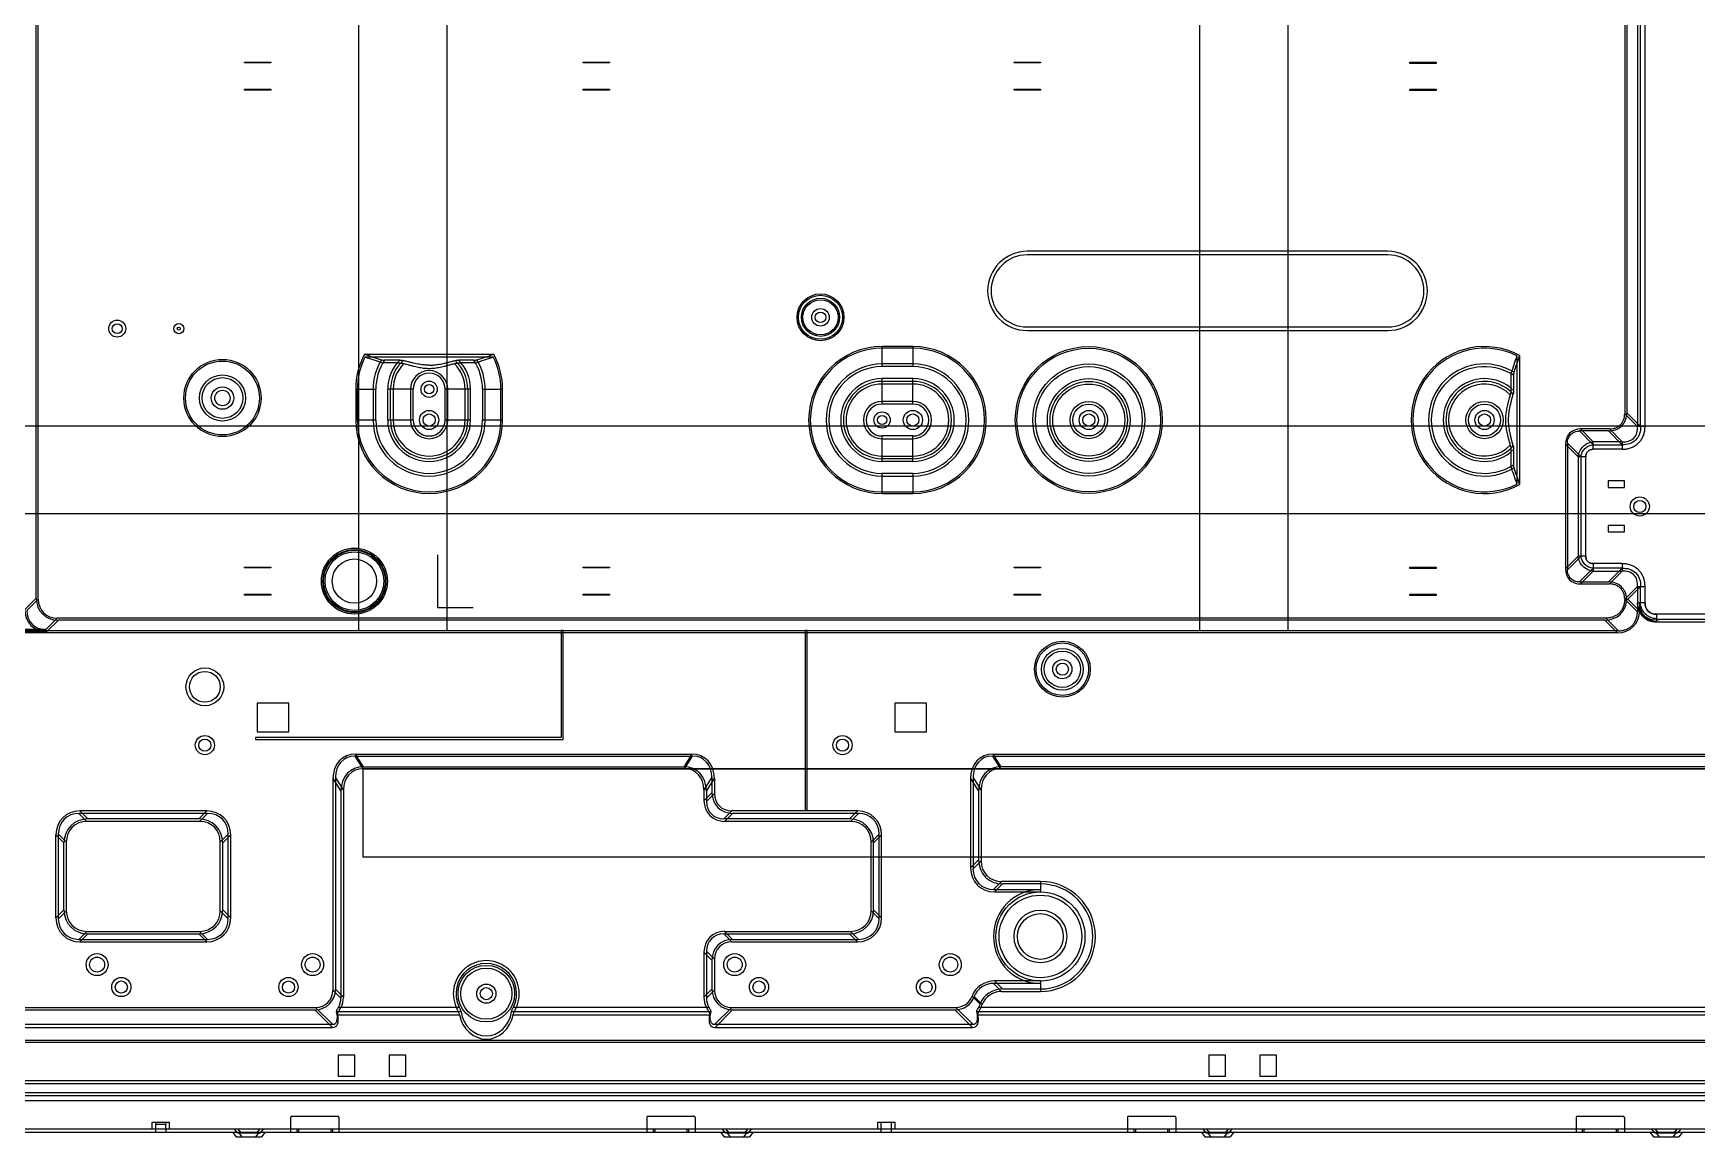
# Model space of a CAD drawing. Header units: inches. Extents: x 67335 to 69337, y -6743 to -3973.
# Drawn here: x 67791.5 to 68169.8, y -5474.6 to -5223.7 of the extents above; entities that cross this region are included whole.
import ezdxf

# ---------------------------------------------------------------- set-up
doc = ezdxf.new("R2010")
doc.units = ezdxf.units.IN
doc.header["$LTSCALE"] = 2.574606
doc.header["$MEASUREMENT"] = 0
doc.layers.get('0').update_dxf_attribs({"linetype": 'CONTINUOUS'})

msp = doc.modelspace()

# ---------------------------------------------------------------- linework, layer by layer
at = {"color": 1}
for p, q in [((67865.54, -5359.57), (67865.54, -4756.05)), ((67885.54, -4756.05), (67885.54, -5359.57)), ((68056.83, -5359.57), (68056.83, -4756.05)), ((68076.83, -4756.05), (68076.83, -5359.57)), ((67676.54, -5312.96), (68960.54, -5312.96)), ((68960.54, -5332.96), (67676.54, -5332.96)), ((67885.54, -5359.57), (67865.54, -5359.57)), ((68076.83, -5359.57), (68056.83, -5359.57)), ((68774.63, -5390.92), (67866.45, -5390.92)), ((67866.45, -5390.92), (67866.45, -5410.92)), ((67866.45, -5410.92), (68774.63, -5410.92))]:
    msp.add_line(p, q, dxfattribs=at)
at = {"linetype": 'Continuous'}
for p, q in [((67792.19, -5352.12), (67792.19, -5111.3)), ((67792.65, -5352.35), (67792.65, -5111.3)), ((68156.3, -5149.5), (68156.3, -5313.1)), ((68157, -5313.1), (68157, -5149.5)), ((68158.04, -5313.1), (68158.04, -5149.5)), ((68153.42, -5152.38), (68153.42, -5310.22)), ((68153.88, -5152.61), (68153.88, -5309.99)), ((67839.56, -5230.48), (67839.56, -5230.28)), ((67839.56, -5230.28), (67845.56, -5230.28)), ((67845.56, -5230.48), (67839.56, -5230.48)), ((67845.56, -5230.28), (67845.56, -5230.48)), ((67916.56, -5230.48), (67916.56, -5230.28)), ((67916.56, -5230.28), (67922.56, -5230.28)), ((67922.56, -5230.48), (67916.56, -5230.48)), ((67922.56, -5230.28), (67922.56, -5230.48)), ((68014.56, -5230.48), (68014.56, -5230.28)), ((68014.56, -5230.28), (68020.56, -5230.28)), ((68020.56, -5230.48), (68014.56, -5230.48)), ((68020.56, -5230.28), (68020.56, -5230.48)), ((68104.56, -5230.58), (68104.56, -5230.28)), ((68104.56, -5230.28), (68110.56, -5230.28)), ((68110.56, -5230.58), (68104.56, -5230.58)), ((68110.56, -5230.28), (68110.56, -5230.58)), ((67839.56, -5236.68), (67839.56, -5236.48)), ((67839.56, -5236.48), (67845.56, -5236.48)), ((67845.56, -5236.68), (67839.56, -5236.68)), ((67845.56, -5236.48), (67845.56, -5236.68)), ((67916.56, -5236.68), (67916.56, -5236.48)), ((67916.56, -5236.48), (67922.56, -5236.48)), ((67922.56, -5236.68), (67916.56, -5236.68)), ((67922.56, -5236.48), (67922.56, -5236.68)), ((68014.56, -5236.68), (68014.56, -5236.48)), ((68014.56, -5236.48), (68020.56, -5236.48)), ((68020.56, -5236.68), (68014.56, -5236.68)), ((68020.56, -5236.48), (68020.56, -5236.68)), ((68104.56, -5236.78), (68104.56, -5236.48)), ((68104.56, -5236.48), (68110.56, -5236.48)), ((68110.56, -5236.78), (68104.56, -5236.78)), ((68110.56, -5236.48), (68110.56, -5236.78)), ((68099.54, -5273.3), (68017.54, -5273.3)), ((68099.54, -5274.1), (68017.54, -5274.1)), ((68017.54, -5290.5), (68099.54, -5290.5)), ((68017.54, -5291.3), (68099.54, -5291.3)), ((67984.54, -5299.52), (67984.54, -5294.95)), ((67991.54, -5294.95), (67984.54, -5294.95)), ((67991.54, -5295.33), (67984.54, -5295.33)), ((67991.54, -5294.95), (67991.54, -5299.52)), ((67866.85, -5296.7), (67896.22, -5296.7)), ((67866.95, -5297.32), (67896.12, -5297.32)), ((67874.29, -5298.66), (67870.99, -5298.66)), ((67874.84, -5298.04), (67871.37, -5298.04)), ((67891.7, -5298.04), (67888.23, -5298.04)), ((67892.08, -5298.66), (67888.79, -5298.66)), ((67991.54, -5298.91), (67984.54, -5298.91)), ((67991.54, -5299.52), (67984.54, -5299.52)), ((68128.87, -5297.07), (68128.87, -5326.23)), ((68129.48, -5296.97), (68129.48, -5326.33)), ((67984.54, -5308.02), (67984.54, -5302.24)), ((67991.54, -5302.24), (67984.54, -5302.24)), ((67984.54, -5302.85), (67991.54, -5302.85)), ((67991.54, -5308.02), (67991.54, -5302.24)), ((68127.53, -5301.11), (68127.53, -5304.4)), ((68128.14, -5301.48), (68128.14, -5304.95)), ((67864.84, -5304.65), (67864.84, -5311.65)), ((67864.84, -5304.65), (67869.41, -5304.65)), ((67865.21, -5304.65), (67865.21, -5311.65)), ((67868.8, -5304.65), (67868.8, -5311.65)), ((67869.41, -5311.65), (67869.41, -5304.65)), ((67872.13, -5311.65), (67872.13, -5304.65)), ((67877.91, -5304.65), (67872.13, -5304.65)), ((67872.74, -5311.65), (67872.74, -5304.65)), ((67873.35, -5304.65), (67873.35, -5311.65)), ((67877.3, -5304.65), (67877.3, -5311.65)), ((67877.91, -5311.65), (67877.91, -5304.65)), ((67885.16, -5311.65), (67885.16, -5304.65)), ((67890.94, -5304.65), (67885.16, -5304.65)), ((67885.78, -5311.65), (67885.78, -5304.65)), ((67889.72, -5311.65), (67889.72, -5304.65)), ((67890.33, -5304.65), (67890.33, -5311.65)), ((67890.94, -5311.65), (67890.94, -5304.65)), ((67893.66, -5304.65), (67893.66, -5311.65)), ((67893.66, -5304.65), (67898.23, -5304.65)), ((67894.28, -5311.65), (67894.28, -5304.65)), ((67897.86, -5311.65), (67897.86, -5304.65)), ((67898.23, -5311.65), (67898.23, -5304.65)), ((67991.54, -5303.47), (67984.54, -5303.47)), ((67991.54, -5307.41), (67984.54, -5307.41)), ((67991.54, -5308.02), (67984.54, -5308.02)), ((68153.42, -5310.22), (68156.3, -5313.1)), ((68157, -5313.1), (68153.88, -5309.99)), ((67869.41, -5311.65), (67864.84, -5311.65)), ((67877.91, -5311.65), (67872.13, -5311.65)), ((67890.94, -5311.65), (67885.16, -5311.65)), ((67898.23, -5311.65), (67893.66, -5311.65)), ((68146.27, -5317.26), (68143.15, -5314.14)), ((68149.72, -5314.14), (68143.15, -5314.14)), ((68143.38, -5313.68), (68146.27, -5316.57)), ((68149.95, -5313.68), (68143.38, -5313.68)), ((68149.72, -5314.14), (68152.84, -5317.26)), ((68152.84, -5316.57), (68149.95, -5313.68)), ((68158.04, -5313.1), (68156.3, -5313.1)), ((67984.54, -5321.06), (67984.54, -5315.28)), ((67991.54, -5315.28), (67984.54, -5315.28)), ((67984.54, -5315.89), (67991.54, -5315.89)), ((67991.54, -5321.06), (67991.54, -5315.28)), ((68128.14, -5318.35), (68128.14, -5321.82)), ((68142.8, -5320.03), (68139.92, -5317.14)), ((68139.92, -5317.14), (68139.92, -5345.45)), ((68140.38, -5316.91), (68143.5, -5320.03)), ((68140.38, -5316.91), (68140.38, -5345.69)), ((68152.84, -5316.57), (68146.27, -5316.57)), ((68146.27, -5318.3), (68146.27, -5316.57)), ((68146.27, -5317.26), (68152.84, -5317.26)), ((68152.84, -5318.3), (68146.27, -5318.3)), ((68152.84, -5316.57), (68152.84, -5318.3)), ((67984.54, -5319.83), (67991.54, -5319.83)), ((67991.54, -5320.44), (67984.54, -5320.44)), ((67991.54, -5321.06), (67984.54, -5321.06)), ((68127.53, -5318.9), (68127.53, -5322.19)), ((68144.54, -5320.03), (68142.8, -5320.03)), ((68142.8, -5320.03), (68142.8, -5342.57)), ((68143.5, -5342.57), (68143.5, -5320.03)), ((68144.54, -5342.57), (68144.54, -5320.03)), ((67984.54, -5328.35), (67984.54, -5323.78)), ((67991.54, -5323.78), (67984.54, -5323.78)), ((67984.54, -5324.39), (67991.54, -5324.39)), ((67991.54, -5323.78), (67991.54, -5328.35)), ((68153.34, -5325.5), (68149.64, -5325.5)), ((68149.64, -5325.5), (68149.64, -5327)), ((68153.34, -5327), (68153.34, -5325.5)), ((67984.54, -5327.97), (67991.54, -5327.97)), ((67984.54, -5328.35), (67991.54, -5328.35)), ((68149.64, -5327), (68153.34, -5327)), ((68153.34, -5335.6), (68149.64, -5335.6)), ((68149.64, -5335.6), (68149.64, -5337.1)), ((68149.64, -5337.1), (68153.34, -5337.1)), ((68153.34, -5337.1), (68153.34, -5335.6)), ((68139.92, -5345.45), (68142.8, -5342.57)), ((68143.5, -5342.57), (68140.38, -5345.69)), ((68144.54, -5342.57), (68142.8, -5342.57)), ((68152.84, -5344.3), (68146.27, -5344.3)), ((68146.27, -5344.3), (68146.27, -5346.03)), ((68152.84, -5344.3), (68152.84, -5346.03)), ((67839.56, -5345.27), (67839.56, -5345.07)), ((67839.56, -5345.07), (67845.56, -5345.07)), ((67845.56, -5345.27), (67839.56, -5345.27)), ((67845.56, -5345.07), (67845.56, -5345.27)), ((67916.56, -5345.27), (67916.56, -5345.07)), ((67916.56, -5345.07), (67922.56, -5345.07)), ((67922.56, -5345.27), (67916.56, -5345.27)), ((67922.56, -5345.07), (67922.56, -5345.27)), ((68014.56, -5345.27), (68014.56, -5345.07)), ((68014.56, -5345.07), (68020.56, -5345.07)), ((68020.56, -5345.27), (68014.56, -5345.27)), ((68020.56, -5345.07), (68020.56, -5345.27)), ((68104.56, -5345.07), (68110.56, -5345.07)), ((68104.56, -5345.37), (68104.56, -5345.07)), ((68110.56, -5345.37), (68104.56, -5345.37)), ((68110.56, -5345.07), (68110.56, -5345.37)), ((68143.15, -5348.46), (68146.27, -5345.34)), ((68143.15, -5348.46), (68149.72, -5348.46)), ((68146.27, -5346.03), (68143.38, -5348.92)), ((68152.84, -5345.34), (68146.27, -5345.34)), ((68146.27, -5346.03), (68152.84, -5346.03)), ((68152.84, -5345.34), (68149.72, -5348.46)), ((68149.95, -5348.92), (68152.84, -5346.03)), ((67792.19, -5352.12), (67789.59, -5354.72)), ((67790.06, -5354.95), (67792.65, -5352.35)), ((67839.56, -5351.47), (67839.56, -5351.27)), ((67839.56, -5351.27), (67845.56, -5351.27)), ((67845.56, -5351.47), (67839.56, -5351.47)), ((67845.56, -5351.27), (67845.56, -5351.47)), ((67916.56, -5351.47), (67916.56, -5351.27)), ((67916.56, -5351.27), (67922.56, -5351.27)), ((67922.56, -5351.47), (67916.56, -5351.47)), ((67922.56, -5351.27), (67922.56, -5351.47)), ((68014.56, -5351.47), (68014.56, -5351.27)), ((68014.56, -5351.27), (68020.56, -5351.27)), ((68020.56, -5351.47), (68014.56, -5351.47)), ((68020.56, -5351.27), (68020.56, -5351.47)), ((68104.56, -5351.27), (68110.56, -5351.27)), ((68104.56, -5351.57), (68104.56, -5351.27)), ((68110.56, -5351.57), (68104.56, -5351.57)), ((68110.56, -5351.27), (68110.56, -5351.57)), ((68143.38, -5348.92), (68149.95, -5348.92)), ((68156.3, -5349.5), (68153.42, -5352.38)), ((68153.42, -5352.35), (68156.3, -5355.24)), ((68153.87, -5352.38), (68154.04, -5352.37)), ((68154.13, -5352.37), (68157, -5349.5)), ((68156.77, -5355.01), (68154.13, -5352.37)), ((68156.3, -5349.5), (68158.04, -5349.5)), ((68156.3, -5349.5), (68156.3, -5355.24)), ((68157, -5353.2), (68157, -5349.5)), ((68158.04, -5353.2), (68158.04, -5349.5)), ((68158.04, -5353.2), (68156.3, -5353.2)), ((68156.77, -5353.43), (68157, -5353.2)), ((68156.77, -5353.43), (68156.77, -5355.01)), ((68180.44, -5355.8), (68160.63, -5355.8)), ((68160.63, -5355.8), (68160.63, -5357.53)), ((67794.62, -5359.74), (67760.11, -5359.74)), ((67794.39, -5359.28), (67760.35, -5359.28)), ((68151.74, -5360.03), (67760.4, -5360.03)), ((67911.54, -5359.57), (67760.63, -5359.57)), ((67796.99, -5356.68), (67794.39, -5359.28)), ((67794.62, -5359.74), (67797.22, -5357.14)), ((68149.09, -5356.68), (67796.99, -5356.68)), ((68148.86, -5357.14), (67797.22, -5357.14)), ((67911.54, -5359.39), (67911.54, -5383.8)), ((67911.54, -5359.39), (67912.04, -5359.39)), ((67912.04, -5384.3), (67912.04, -5359.39)), ((67967.04, -5359.57), (67912.04, -5359.57)), ((67967.04, -5359.39), (67967.04, -5400.3)), ((67967.04, -5359.39), (67967.54, -5359.39)), ((67967.54, -5400.3), (67967.54, -5359.39)), ((68151.97, -5359.57), (67967.54, -5359.57)), ((68148.86, -5357.14), (68151.74, -5360.03)), ((68151.97, -5359.57), (68149.09, -5356.68)), ((68160.63, -5357.53), (68180.44, -5357.53)), ((68179.76, -5356.98), (68161.31, -5356.98)), ((67842.44, -5376.04), (67842.44, -5382.54)), ((67849.64, -5376.04), (67842.44, -5376.04)), ((67849.64, -5382.54), (67849.64, -5376.04)), ((67987.44, -5376.04), (67987.44, -5382.54)), ((67994.64, -5376.04), (67987.44, -5376.04)), ((67994.64, -5382.54), (67994.64, -5376.04)), ((67842.44, -5382.54), (67849.64, -5382.54)), ((67987.44, -5382.54), (67994.64, -5382.54)), ((67842.04, -5383.8), (67842.04, -5384.3)), ((67911.54, -5383.8), (67842.04, -5383.8)), ((67842.04, -5384.3), (67912.04, -5384.3)), ((67864.63, -5388.03), (67866.45, -5390.92)), ((67864.63, -5388.03), (67941.44, -5388.03)), ((67866.59, -5390.46), (67864.77, -5387.57)), ((67864.77, -5387.57), (67941.3, -5387.57)), ((67941.3, -5387.57), (67939.48, -5390.46)), ((67939.63, -5390.92), (67941.44, -5388.03)), ((68009.63, -5388.03), (68011.45, -5390.92)), ((68009.63, -5388.03), (68197.54, -5388.03)), ((68011.59, -5390.46), (68009.77, -5387.57)), ((68009.77, -5387.57), (68631.3, -5387.57)), ((67859.66, -5393.12), (67861.48, -5396.01)), ((67859.66, -5393.12), (67859.66, -5441.21)), ((67862.04, -5395.7), (67860.22, -5392.82)), ((67860.22, -5392.82), (67860.22, -5441.02)), ((67866.45, -5390.92), (67939.63, -5390.92)), ((67866.59, -5390.46), (67939.48, -5390.46)), ((67945.86, -5392.82), (67944.04, -5395.7)), ((67944.6, -5396.01), (67946.42, -5393.12)), ((67945.86, -5392.82), (67945.86, -5396.37)), ((67946.42, -5393.12), (67946.42, -5396.56)), ((68004.66, -5393.12), (68006.48, -5396.01)), ((68004.66, -5393.12), (68004.66, -5413.47)), ((68007.04, -5395.7), (68005.22, -5392.82)), ((68005.22, -5392.82), (68005.22, -5413.66)), ((68629.63, -5390.92), (68011.45, -5390.92)), ((68629.48, -5390.46), (68011.59, -5390.46)), ((67861.48, -5396.01), (67861.48, -5443.03)), ((67862.04, -5395.7), (67862.04, -5442.84)), ((67944.04, -5395.7), (67944.04, -5398.19)), ((67944.04, -5398.19), (67945.86, -5396.37)), ((67944.6, -5396.01), (67944.6, -5398.38)), ((67946.42, -5396.56), (67944.6, -5398.38)), ((68006.48, -5396.01), (68006.48, -5411.65)), ((68007.04, -5395.7), (68007.04, -5411.84)), ((67801.91, -5401.06), (67803.73, -5402.88)), ((67831.16, -5401.06), (67801.91, -5401.06)), ((67803.93, -5402.32), (67802.11, -5400.5)), ((67830.97, -5400.5), (67802.11, -5400.5)), ((67830.97, -5400.5), (67829.15, -5402.32)), ((67829.34, -5402.88), (67831.16, -5401.06)), ((67948.54, -5402.32), (67950.36, -5400.5)), ((67950.55, -5401.06), (67948.73, -5402.88)), ((67978.97, -5400.5), (67950.36, -5400.5)), ((67979.16, -5401.06), (67950.55, -5401.06)), ((67967.04, -5400.3), (67967.54, -5400.3)), ((67978.97, -5400.5), (67977.15, -5402.32)), ((67977.34, -5402.88), (67979.16, -5401.06)), ((67829.34, -5402.88), (67803.73, -5402.88)), ((67829.15, -5402.32), (67803.93, -5402.32)), ((67977.15, -5402.32), (67948.54, -5402.32)), ((67977.34, -5402.88), (67948.73, -5402.88)), ((67796.66, -5405.95), (67798.48, -5407.77)), ((67796.66, -5424.81), (67796.66, -5405.95)), ((67799.04, -5407.58), (67797.22, -5405.76)), ((67797.22, -5425), (67797.22, -5405.76)), ((67798.48, -5422.99), (67798.48, -5407.77)), ((67799.04, -5423.19), (67799.04, -5407.58)), ((67835.86, -5405.76), (67834.04, -5407.58)), ((67834.04, -5423.19), (67834.04, -5407.58)), ((67834.6, -5407.77), (67836.42, -5405.95)), ((67834.6, -5422.99), (67834.6, -5407.77)), ((67835.86, -5425), (67835.86, -5405.76)), ((67836.42, -5424.81), (67836.42, -5405.95)), ((67983.86, -5405.76), (67982.04, -5407.58)), ((67982.04, -5423.19), (67982.04, -5407.58)), ((67982.6, -5407.77), (67984.42, -5405.95)), ((67982.6, -5422.99), (67982.6, -5407.77)), ((67983.86, -5425), (67983.86, -5405.76)), ((67984.42, -5424.81), (67984.42, -5405.95)), ((68006.48, -5411.65), (68004.66, -5413.47)), ((68005.22, -5413.66), (68007.04, -5411.84)), ((68011.73, -5416.54), (68009.91, -5418.36)), ((68020.54, -5416.54), (68011.73, -5416.54)), ((68020.54, -5416.54), (68020.54, -5418.92)), ((68009.91, -5418.36), (68020.54, -5418.36)), ((68010.11, -5418.92), (68011.93, -5417.1)), ((68010.11, -5418.92), (68020.54, -5418.92)), ((68020.54, -5417.1), (68011.93, -5417.1)), ((67798.48, -5422.99), (67796.66, -5424.81)), ((67797.22, -5425), (67799.04, -5423.19)), ((67834.04, -5423.19), (67835.86, -5425)), ((67836.42, -5424.81), (67834.6, -5422.99)), ((67982.04, -5423.19), (67983.86, -5425)), ((67984.42, -5424.81), (67982.6, -5422.99)), ((67803.73, -5427.88), (67801.91, -5429.7)), ((67803.73, -5427.88), (67829.34, -5427.88)), ((67831.16, -5429.7), (67829.34, -5427.88)), ((67948.73, -5427.88), (67950.55, -5429.7)), ((67948.73, -5427.88), (67977.34, -5427.88)), ((67979.16, -5429.7), (67977.34, -5427.88)), ((67801.91, -5429.7), (67831.16, -5429.7)), ((67802.11, -5430.26), (67803.93, -5428.44)), ((67802.11, -5430.26), (67830.97, -5430.26)), ((67803.93, -5428.44), (67829.15, -5428.44)), ((67829.15, -5428.44), (67830.97, -5430.26)), ((67950.36, -5430.26), (67948.54, -5428.44)), ((67948.54, -5428.44), (67977.15, -5428.44)), ((67950.36, -5430.26), (67978.97, -5430.26)), ((67950.55, -5429.7), (67979.16, -5429.7)), ((67977.15, -5428.44), (67978.97, -5430.26)), ((67945.86, -5434.4), (67944.04, -5432.58)), ((67944.04, -5432.58), (67944.04, -5442.84)), ((67944.6, -5432.39), (67946.42, -5434.21)), ((67944.6, -5432.39), (67944.6, -5443.03)), ((67945.86, -5434.4), (67945.86, -5441.02)), ((67946.42, -5434.21), (67946.42, -5441.21)), ((68011.93, -5440.98), (68010.11, -5439.16)), ((68020.54, -5439.16), (68010.11, -5439.16)), ((68020.54, -5439.16), (68020.54, -5441.54)), ((67861.48, -5443.03), (67859.66, -5441.21)), ((67860.22, -5441.02), (67862.04, -5442.84)), ((67944.04, -5442.84), (67945.86, -5441.02)), ((67946.42, -5441.21), (67944.6, -5443.03)), ((68006.82, -5444.46), (68005, -5442.64)), ((68007.33, -5444.54), (68005.51, -5442.72)), ((68009.91, -5439.72), (68011.73, -5441.54)), ((68020.54, -5439.72), (68009.91, -5439.72)), ((68011.73, -5441.54), (68020.54, -5441.54)), ((68011.93, -5440.98), (68020.54, -5440.98)), ((67741.86, -5445.16), (67855.71, -5445.16)), ((67742.05, -5445.72), (67855.52, -5445.72)), ((67859.53, -5449.73), (67855.52, -5445.72)), ((67855.71, -5445.16), (67859.55, -5449)), ((67888.81, -5446.14), (67860.49, -5446.14)), ((67860.76, -5446.83), (67888.42, -5446.83)), ((67860.76, -5446.83), (67888.42, -5446.83)), ((67860.93, -5445.1), (67888.37, -5445.1)), ((67945.58, -5446.14), (67900.27, -5446.14)), ((67900.65, -5446.83), (67945.32, -5446.83)), ((67900.65, -5446.83), (67945.32, -5446.83)), ((67900.7, -5445.1), (67945.15, -5445.1)), ((67946.52, -5449), (67950.36, -5445.16)), ((67950.55, -5445.72), (67946.55, -5449.73)), ((67950.36, -5445.16), (68001.3, -5445.16)), ((67950.55, -5445.72), (68001.11, -5445.72)), ((68005.12, -5449.73), (68001.11, -5445.72)), ((68001.3, -5445.16), (68005.14, -5449)), ((68205.81, -5446.14), (68006.08, -5446.14)), ((68006.34, -5446.83), (68205.42, -5446.83)), ((68006.34, -5446.83), (68205.42, -5446.83)), ((68006.51, -5445.1), (68205.37, -5445.1)), ((67738.02, -5449), (67859.55, -5449)), ((67738.02, -5449), (67859.55, -5449)), ((67738.05, -5449.73), (67859.53, -5449.73)), ((67738.05, -5449.73), (67859.53, -5449.73)), ((67946.52, -5449), (68005.14, -5449)), ((67946.52, -5449), (68005.14, -5449)), ((67946.55, -5449.73), (68005.12, -5449.73)), ((67946.55, -5449.73), (68005.12, -5449.73)), ((67624, -5453.07), (69017.07, -5453.07)), ((67624, -5453.07), (69017.07, -5453.07)), ((67624.14, -5452.61), (69016.93, -5452.61)), ((67624.14, -5452.61), (69016.93, -5452.61)), ((69020.61, -5461.88), (67620.46, -5461.88)), ((69020.61, -5461.88), (67620.46, -5461.88)), ((67609.86, -5462.49), (68280.04, -5462.49)), ((67613.54, -5464.48), (69027.54, -5464.48)), ((69027.54, -5465.26), (67613.54, -5465.26)), ((69027.54, -5466.42), (67613.54, -5466.42)), ((67607.64, -5472.76), (69033.44, -5472.76)), ((67612.14, -5473.56), (69028.94, -5473.56)), ((67818.56, -5472.76), (67818.56, -5471.26)), ((67818.56, -5471.26), (67822.51, -5471.26)), ((67819.36, -5471.76), (67819.36, -5471.26)), ((67819.36, -5473.56), (67819.36, -5472.76)), ((67819.41, -5472.76), (67819.41, -5471.76)), ((67821.71, -5471.76), (67819.41, -5471.76)), ((67821.66, -5472.76), (67821.66, -5471.76)), ((67821.71, -5471.76), (67821.71, -5471.26)), ((67821.71, -5473.56), (67821.71, -5472.76)), ((67822.51, -5472.76), (67822.51, -5471.26)), ((67836.82, -5473.56), (67837.66, -5474.56)), ((67838.04, -5473.76), (67837.2, -5472.76)), ((67837.96, -5472.76), (67838.8, -5473.76)), ((67839.04, -5474.56), (67838.2, -5473.56)), ((67842.87, -5473.56), (67842.03, -5474.56)), ((67842.27, -5473.76), (67843.11, -5472.76)), ((67843.88, -5472.76), (67843.04, -5473.76)), ((67844.25, -5473.56), (67843.41, -5474.56)), ((67850.04, -5470.16), (67850.04, -5473.56)), ((67850.29, -5469.86), (67860.78, -5469.86)), ((67851.54, -5473.56), (67851.54, -5472.76)), ((67851.84, -5472.76), (67851.84, -5473.56)), ((67859.24, -5473.56), (67859.24, -5472.76)), ((67859.54, -5472.76), (67859.54, -5473.56)), ((67861.04, -5470.16), (67861.04, -5473.56)), ((67931.04, -5470.16), (67931.04, -5473.56)), ((67931.29, -5469.86), (67941.78, -5469.86)), ((67932.54, -5473.56), (67932.54, -5472.76)), ((67932.84, -5472.76), (67932.84, -5473.56)), ((67940.24, -5473.56), (67940.24, -5472.76)), ((67940.54, -5472.76), (67940.54, -5473.56)), ((67942.04, -5470.16), (67942.04, -5473.56)), ((67947.82, -5473.56), (67948.66, -5474.56)), ((67949.04, -5473.76), (67948.2, -5472.76)), ((67948.96, -5472.76), (67949.8, -5473.76)), ((67950.04, -5474.56), (67949.2, -5473.56)), ((67953.87, -5473.56), (67953.03, -5474.56)), ((67953.27, -5473.76), (67954.11, -5472.76)), ((67954.88, -5472.76), (67954.04, -5473.76)), ((67955.25, -5473.56), (67954.41, -5474.56)), ((67983.56, -5471.26), (67987.51, -5471.26)), ((67983.56, -5472.76), (67983.56, -5471.26)), ((67984.36, -5473.56), (67984.36, -5471.26)), ((67986.71, -5473.56), (67986.71, -5471.26)), ((67987.51, -5472.76), (67987.51, -5471.26)), ((68040.34, -5470.16), (68040.34, -5473.56)), ((68040.59, -5469.86), (68051.08, -5469.86)), ((68041.84, -5473.56), (68041.84, -5472.76)), ((68042.14, -5472.76), (68042.14, -5473.56)), ((68049.54, -5473.56), (68049.54, -5472.76)), ((68049.84, -5472.76), (68049.84, -5473.56)), ((68051.34, -5470.16), (68051.34, -5473.56)), ((68057.12, -5473.56), (68057.96, -5474.56)), ((68058.34, -5473.76), (68057.5, -5472.76)), ((68058.26, -5472.76), (68059.1, -5473.76)), ((68059.34, -5474.56), (68058.5, -5473.56)), ((68063.17, -5473.56), (68062.33, -5474.56)), ((68062.57, -5473.76), (68063.41, -5472.76)), ((68064.18, -5472.76), (68063.34, -5473.76)), ((68064.55, -5473.56), (68063.71, -5474.56)), ((68142.34, -5470.16), (68142.34, -5473.56)), ((68142.59, -5469.86), (68153.08, -5469.86)), ((68143.84, -5473.56), (68143.84, -5472.76)), ((68144.14, -5472.76), (68144.14, -5473.56)), ((68151.54, -5473.56), (68151.54, -5472.76)), ((68151.84, -5472.76), (68151.84, -5473.56)), ((68153.34, -5470.16), (68153.34, -5473.56)), ((68159.12, -5473.56), (68159.96, -5474.56)), ((68160.34, -5473.76), (68159.5, -5472.76)), ((68160.26, -5472.76), (68161.1, -5473.76)), ((68161.34, -5474.56), (68160.5, -5473.56)), ((68165.17, -5473.56), (68164.33, -5474.56)), ((68164.57, -5473.76), (68165.41, -5472.76)), ((68166.18, -5472.76), (68165.34, -5473.76)), ((68166.55, -5473.56), (68165.71, -5474.56)), ((67837.66, -5474.56), (67843.41, -5474.56)), ((67843.04, -5473.76), (67838.04, -5473.76)), ((67948.66, -5474.56), (67954.41, -5474.56)), ((67954.04, -5473.76), (67949.04, -5473.76)), ((68057.96, -5474.56), (68063.71, -5474.56)), ((68063.34, -5473.76), (68058.34, -5473.76)), ((68159.96, -5474.56), (68165.71, -5474.56)), ((68165.34, -5473.76), (68160.34, -5473.76))]:
    msp.add_line(p, q, dxfattribs=at)
at = {"color": 6}
for p, q in [((67883.54, -5354.27), (67883.54, -5342.27)), ((67883.54, -5354.27), (67891.54, -5354.27)), ((67866.45, -5390.92), (68774.63, -5390.92)), ((67866.45, -5410.92), (68774.63, -5410.92))]:
    msp.add_line(p, q, dxfattribs=at)
at = {"color": 0, "linetype": 'Continuous'}
for p, q in [((67860.84, -5456), (67860.84, -5460.8)), ((67864.64, -5456), (67860.84, -5456)), ((67860.84, -5456), (67860.84, -5460.8)), ((67864.64, -5456), (67860.84, -5456)), ((67864.64, -5460.8), (67864.64, -5456)), ((67864.64, -5460.8), (67864.64, -5456)), ((67872.44, -5456), (67872.44, -5460.8)), ((67876.24, -5456), (67872.44, -5456)), ((67872.44, -5456), (67872.44, -5460.8)), ((67876.24, -5456), (67872.44, -5456)), ((67876.24, -5460.8), (67876.24, -5456)), ((67876.24, -5460.8), (67876.24, -5456)), ((68062.64, -5456), (68058.84, -5456)), ((68058.84, -5456), (68058.84, -5460.8)), ((68062.64, -5456), (68058.84, -5456)), ((68058.84, -5456), (68058.84, -5460.8)), ((68062.64, -5460.8), (68062.64, -5456)), ((68062.64, -5460.8), (68062.64, -5456)), ((68074.24, -5456), (68070.44, -5456)), ((68070.44, -5456), (68070.44, -5460.8)), ((68074.24, -5456), (68070.44, -5456)), ((68070.44, -5456), (68070.44, -5460.8)), ((68074.24, -5460.8), (68074.24, -5456)), ((68074.24, -5460.8), (68074.24, -5456)), ((67860.84, -5460.8), (67864.64, -5460.8)), ((67860.84, -5460.8), (67864.64, -5460.8)), ((67872.44, -5460.8), (67876.24, -5460.8)), ((67872.44, -5460.8), (67876.24, -5460.8)), ((68058.84, -5460.8), (68062.64, -5460.8)), ((68058.84, -5460.8), (68062.64, -5460.8)), ((68070.44, -5460.8), (68074.24, -5460.8)), ((68070.44, -5460.8), (68074.24, -5460.8))]:
    msp.add_line(p, q, dxfattribs=at)
at = {"linetype": 'Continuous'}
for centre, radius in [((67970.54, -5288.3), 5.33), ((67970.54, -5288.3), 5), ((67970.54, -5288.3), 4.33), ((67970.54, -5288.3), 4), ((67970.54, -5288.3), 2), ((67970.54, -5288.3), 1.2), ((67810.61, -5290.88), 1.93), ((67810.61, -5290.88), 1.13), ((67824.61, -5290.88), 1.15), ((67824.61, -5290.88), 0.35), ((68031.54, -5311.65), 16.7), ((68031.54, -5311.65), 16.32), ((67834.54, -5306.65), 8.78), ((67834.54, -5306.65), 8.4), ((68031.54, -5311.65), 12.74), ((68031.54, -5311.65), 12.13), ((67834.54, -5306.65), 5.24), ((67834.54, -5306.65), 4.63), ((67881.54, -5304.65), 1.85), ((68031.54, -5311.65), 9.41), ((68031.54, -5311.65), 8.79), ((67834.54, -5306.65), 2.55), ((67834.54, -5306.65), 1.75), ((67881.54, -5304.65), 1.05), ((68031.54, -5311.65), 8.18), ((67881.54, -5311.65), 2.18), ((67881.54, -5311.65), 1.38), ((67984.54, -5311.65), 1.85), ((67984.54, -5311.65), 1.05), ((67991.54, -5311.65), 2.18), ((67991.54, -5311.65), 1.38), ((68031.54, -5311.65), 4.24), ((68031.54, -5311.65), 3.63), ((68031.54, -5311.65), 2.18), ((68031.54, -5311.65), 1.38), ((68121.54, -5311.65), 4.24), ((68121.54, -5311.65), 3.63), ((68121.54, -5311.65), 2.18), ((68121.54, -5311.65), 1.38), ((68156.84, -5331.3), 2.18), ((68156.84, -5331.3), 1.38), ((67864.54, -5348.27), 7.5), ((67864.54, -5348.27), 7.17), ((67864.54, -5348.27), 7), ((67864.54, -5348.27), 6.67), ((67864.54, -5348.27), 5.03), ((68025.54, -5368.3), 6.35), ((68025.54, -5368.3), 5.97), ((68025.54, -5368.3), 4.74), ((68025.54, -5368.3), 4.13), ((68025.54, -5368.3), 2.18), ((68025.54, -5368.3), 1.38), ((67830.54, -5372.3), 4.3), ((67830.54, -5372.3), 3.5), ((67830.54, -5385.54), 2.18), ((67830.54, -5385.54), 1.38), ((67975.54, -5385.54), 2.18), ((67975.54, -5385.54), 1.38), ((68020.54, -5429.04), 10.14), ((68020.54, -5429.04), 9.39), ((68020.54, -5429.04), 6), ((68020.54, -5429.04), 5.2), ((67806.04, -5435.44), 2.5), ((67806.04, -5435.44), 1.7), ((67855.04, -5435.44), 2.5), ((67855.04, -5435.44), 1.7), ((67894.54, -5442.04), 6.43), ((67951.04, -5435.44), 2.5), ((67951.04, -5435.44), 1.7), ((68000.04, -5435.44), 2.5), ((68000.04, -5435.44), 1.7), ((67811.54, -5440.54), 2.18), ((67811.54, -5440.54), 1.38), ((67849.54, -5440.54), 2.18), ((67849.54, -5440.54), 1.38), ((67894.54, -5442.04), 5.81), ((67956.54, -5440.54), 2.18), ((67956.54, -5440.54), 1.38), ((67994.54, -5440.54), 2.18), ((67994.54, -5440.54), 1.38), ((67894.54, -5442.04), 2.18), ((67894.54, -5442.04), 1.38)]:
    msp.add_circle(centre, radius, dxfattribs=at)
for centre, radius, start, end in [((68017.54, -5282.3), 9, 90, 270), ((68017.54, -5282.3), 8.2, 90, 270), ((68099.54, -5282.3), 9, 270, 90), ((68099.54, -5282.3), 8.2, 270, 90), ((67984.54, -5311.65), 16.7, 90, 270), ((67984.54, -5311.65), 16.32, 90, 270), ((67991.54, -5311.65), 16.7, 270, 90), ((67991.54, -5311.65), 16.32, 270, 90), ((68121.54, -5311.65), 16.7, 61.574, 298.426), ((68121.54, -5311.65), 16.32, 63.3016, 296.6984), ((67881.54, -5304.65), 16.7, 151.574, 180), ((67881.54, -5304.65), 16.32, 153.3016, 180), ((68192.49, -4314), 1035.25, 251.66617, 251.8897), ((68306.83, -3977.71), 1390.99, 251.56499, 251.74031), ((67881.54, -5304.65), 12.74, 148.354, 180), ((67881.54, -5304.65), 12.13, 146.9838, 180), ((67881.54, -5304.65), 9.41, 135.3821, 180), ((67881.54, -5304.65), 8.79, 132.0457, 180), ((67881.54, -5304.65), 8.18, 134.4511, 180), ((67881.54, -5304.65), 8.18, 0, 45.5489), ((67881.54, -5304.65), 8.79, 0, 47.9543), ((67881.54, -5304.65), 9.41, 0, 44.6179), ((67881.54, -5304.65), 12.13, 0, 33.0162), ((67453.94, -3970.75), 1398.32, 288.26012, 288.43453), ((67601.67, -4408.44), 935.83, 288.09833, 288.34566), ((67881.54, -5304.65), 12.74, 0, 31.6466), ((67881.54, -5304.65), 16.32, 0, 26.6984), ((67881.54, -5304.65), 16.7, 0, 28.426), ((67984.54, -5311.65), 12.74, 90, 270), ((67984.54, -5311.65), 12.13, 90, 270), ((67991.54, -5311.65), 12.74, 270, 90), ((67991.54, -5311.65), 12.13, 270, 90), ((68121.54, -5311.65), 12.74, 58.354, 301.6466), ((68121.54, -5311.65), 12.13, 56.9838, 303.0162), ((69448.48, -5736.94), 1390.99, 161.56499, 161.74031), ((69112.18, -5622.61), 1035.25, 161.66617, 161.8897), ((67881.54, -5304.65), 4.24, 0, 180), ((67881.54, -5304.65), 3.63, 0, 180), ((67984.54, -5311.65), 9.41, 90, 270), ((67984.54, -5311.65), 8.79, 90, 270), ((67991.54, -5311.65), 9.41, 270, 90), ((67991.54, -5311.65), 8.79, 270, 90), ((68121.54, -5311.65), 9.41, 45.3821, 314.6179), ((68121.54, -5311.65), 8.79, 42.0457, 317.9543), ((67984.54, -5311.65), 8.18, 90, 270), ((67991.54, -5311.65), 8.18, 270, 90), ((68121.54, -5311.65), 8.18, 44.4511, 315.5489), ((67984.54, -5311.65), 4.24, 90, 270), ((67984.54, -5311.65), 3.63, 90, 270), ((67991.54, -5311.65), 4.24, 270, 90), ((67991.54, -5311.65), 3.63, 270, 90), ((67881.54, -5311.65), 16.7, 180, 360), ((67881.54, -5311.65), 16.32, 180, 0), ((67881.54, -5311.65), 12.74, 180, 0), ((67881.54, -5311.65), 12.13, 180, 0), ((67881.54, -5311.65), 9.41, 180, 0), ((67881.54, -5311.65), 8.79, 180, 360), ((67881.54, -5311.65), 8.18, 180, 360), ((67881.54, -5311.65), 4.24, 180, 360), ((67881.54, -5311.65), 3.63, 180, 0), ((69455.43, -4884.06), 1398.32, 198.26012, 198.43453), ((69017.75, -5031.78), 935.83, 198.09833, 198.34566), ((68020.54, -5429.04), 12.5, 270, 90), ((68020.54, -5429.04), 10.68, 90, 270), ((68020.54, -5429.04), 11.94, 270, 90), ((67894.54, -5442.04), 7.5, 335.9068, 204.0932), ((67894.54, -5442.04), 6.89, 333.6014, 206.3986), ((67850.34, -5470.16), 0.3, 90, 180), ((67860.74, -5470.16), 0.3, 0, 90), ((67931.34, -5470.16), 0.3, 90, 180), ((67941.74, -5470.16), 0.3, 0, 90), ((68040.64, -5470.16), 0.3, 90, 180), ((68051.04, -5470.16), 0.3, 0, 90), ((68142.64, -5470.16), 0.3, 90, 180), ((68153.04, -5470.16), 0.3, 0, 90)]:
    msp.add_arc(centre, radius, start, end, dxfattribs=at)
for centre, major_axis, ratio, start_param, end_param in [((68144.54, -5318.3), (-3.65, 3.65), 0.774597, -0.659058, 0.659058), ((68144.54, -5344.3), (3.65, 3.65), 0.774597, -3.800651, -2.482535), ((67798.89, -5350.45), (5.29, 5.29), 0.774597, 2.482535, 3.800651), ((67798.43, -5350.91), (4.56, 4.56), 0.774597, -3.800651, -2.482535), ((68147.18, -5350.45), (5.29, -5.29), 0.774597, -0.659058, 0.618961), ((67796.29, -5353.04), (5.29, 5.29), 0.774597, -3.800651, -2.482535), ((67795.83, -5353.51), (-4.56, -4.56), 0.774597, -0.659058, 0.659058), ((68150.07, -5353.33), (5.29, -5.29), 0.774597, -0.659058, 0.659058), ((68161.62, -5352.22), (3.83, 3.83), 0.774597, -3.800651, -2.292885), ((67865.83, -5394.27), (-3.74, 5.94), 0.825965, -0.480071, 0.918871), ((67865.54, -5393.81), (3.23, -5.12), 0.825965, 2.661522, 4.060464), ((67940.24, -5394.27), (3.74, 5.94), 0.825965, -0.918871, 0.480071), ((67940.54, -5393.81), (3.23, 5.12), 0.825965, -0.918871, 0.480071), ((68010.83, -5394.27), (-3.74, 5.94), 0.825965, -0.480071, 0.918871), ((68010.54, -5393.81), (3.23, -5.12), 0.825965, 2.661522, 4.060464), ((67867.65, -5397.15), (-3.74, 5.94), 0.825965, -0.480071, 0.918871), ((67867.36, -5396.69), (-3.23, 5.12), 0.825965, -0.480071, 0.918871), ((67938.42, -5397.15), (-3.74, -5.94), 0.825965, 2.222722, 3.621663), ((67938.72, -5396.69), (3.23, 5.12), 0.825965, -0.918871, 0.480071), ((68012.65, -5397.15), (-3.74, 5.94), 0.825965, -0.480071, 0.918871), ((68012.36, -5396.69), (-3.23, 5.12), 0.825965, -0.480071, 0.918871), ((67951.18, -5395.74), (3.98, 3.98), 0.889126, -3.868368, -2.414818), ((67950.89, -5396.03), (3.34, 3.34), 0.889126, 2.414818, 3.868368), ((67802.83, -5406.68), (4.61, -4.61), 0.889126, 2.414818, 3.868368), ((67802.54, -5406.38), (-3.98, 3.98), 0.889126, -0.726775, 0.726775), ((67830.24, -5406.68), (4.61, 4.61), 0.889126, -0.726775, 0.726775), ((67830.54, -5406.38), (3.98, 3.98), 0.889126, -0.726775, 0.726775), ((67949.36, -5397.56), (-3.98, -3.98), 0.889126, -0.726775, 0.726775), ((67949.07, -5397.85), (3.34, 3.34), 0.889126, -3.868368, -2.414818), ((67978.24, -5406.68), (4.61, 4.61), 0.889126, -0.726775, 0.726775), ((67978.54, -5406.38), (3.98, 3.98), 0.889126, -0.726775, 0.726775), ((67804.65, -5408.5), (4.61, -4.61), 0.889126, 2.414818, 3.868368), ((67804.36, -5408.2), (3.98, -3.98), 0.889126, 2.414818, 3.868368), ((67828.42, -5408.5), (-4.61, -4.61), 0.889126, 2.414818, 3.868368), ((67828.72, -5408.2), (3.98, 3.98), 0.889126, -0.726775, 0.726775), ((67976.42, -5408.5), (-4.61, -4.61), 0.889126, 2.414818, 3.868368), ((67976.72, -5408.2), (3.98, 3.98), 0.889126, -0.726775, 0.726775), ((68012.65, -5410.93), (4.61, 4.61), 0.889126, 2.414818, 3.868368), ((68012.36, -5411.22), (3.98, 3.98), 0.889126, -3.868368, -2.414818), ((68010.83, -5412.75), (4.61, 4.61), 0.889126, 2.414818, 3.868368), ((68010.54, -5413.04), (-3.98, -3.98), 0.889126, -0.726775, 0.726775), ((67804.65, -5422.27), (-4.61, -4.61), 0.889126, -0.726775, 0.726775), ((67804.36, -5422.56), (3.98, 3.98), 0.889126, -3.868368, -2.414818), ((67828.42, -5422.27), (-4.61, 4.61), 0.889126, 2.414818, 3.868368), ((67828.72, -5422.56), (3.98, -3.98), 0.889126, -0.726775, 0.726775), ((67976.42, -5422.27), (-4.61, 4.61), 0.889126, 2.414818, 3.868368), ((67976.72, -5422.56), (3.98, -3.98), 0.889126, -0.726775, 0.726775), ((67802.83, -5424.09), (4.61, 4.61), 0.889126, -3.868368, -2.414818), ((67802.54, -5424.38), (3.98, 3.98), 0.889126, 2.414818, 3.868368), ((67830.24, -5424.09), (4.61, -4.61), 0.889126, -0.726775, 0.726775), ((67830.54, -5424.38), (3.98, -3.98), 0.889126, -0.726775, 0.726775), ((67949.36, -5433.2), (3.98, -3.98), 0.889126, 2.414818, 3.868368), ((67978.24, -5424.09), (4.61, -4.61), 0.889126, -0.726775, 0.726775), ((67978.54, -5424.38), (3.98, -3.98), 0.889126, -0.726775, 0.726775), ((67949.07, -5432.91), (3.34, -3.34), 0.889126, 2.414818, 3.868368), ((67951.18, -5435.02), (3.98, -3.98), 0.889126, 2.414818, 3.868368), ((67950.89, -5434.73), (-3.34, 3.34), 0.889126, -0.726775, 0.726775), ((68010.83, -5445.33), (4.61, -4.61), 0.889126, 2.414818, 3.53426), ((67854.9, -5440.4), (3.98, -3.98), 0.889126, -0.726775, 0.726775), ((67855.19, -5440.69), (-3.34, 3.34), 0.889126, 2.414818, 3.868368), ((67857.01, -5442.51), (3.34, -3.34), 0.889126, 0.225555, 0.726775), ((67856.72, -5442.22), (3.98, -3.98), 0.889126, 0.271511, 0.726775), ((67949.36, -5442.22), (3.98, 3.98), 0.889126, 2.414818, 2.870082), ((67949.07, -5442.51), (3.34, 3.34), 0.889126, -3.868368, -3.367147), ((67951.18, -5440.4), (3.98, 3.98), 0.889126, -3.868368, -2.414818), ((67950.89, -5440.69), (3.34, 3.34), 0.889126, 2.414818, 3.868368), ((68000.48, -5440.4), (3.98, -3.98), 0.889126, -0.726775, 0.392667), ((68000.77, -5440.69), (-3.34, 3.34), 0.889126, 2.414818, 3.53426), ((68010.54, -5445.04), (3.98, -3.98), 0.889126, 2.414818, 3.53426), ((68012.65, -5447.15), (-4.61, 4.61), 0.889126, -0.726775, 0.392667), ((68012.36, -5446.86), (-3.98, 3.98), 0.889126, -0.726775, 0.392667), ((67849.83, -5435.33), (-10.49, 14.17), 0.244923, -3.320934, -2.675533), ((67849.83, -5435.33), (-10.49, 14.17), 0.244923, -3.320934, -2.675533), ((67851.4, -5436.91), (-8.81, 11.9), 0.244923, -3.320934, -2.61876), ((67894.54, -5445.32), (0, 7.06), 0.885782, -4.496285, -1.786901), ((67894.54, -5445.32), (0, 7.06), 0.885782, -4.496285, -1.786901), ((67894.54, -5445.08), (0, 6.56), 0.885782, -4.550235, -1.732951), ((67956.24, -5435.33), (10.49, 14.17), 0.244923, -3.607652, -2.962251), ((67956.24, -5435.33), (10.49, 14.17), 0.244923, -3.607652, -2.962251), ((67954.67, -5436.91), (8.81, 11.9), 0.244923, -3.664425, -2.962251), ((67995.42, -5435.33), (-10.49, 14.17), 0.244923, -3.320934, -2.675533), ((67995.42, -5435.33), (-10.49, 14.17), 0.244923, -3.320934, -2.675533), ((67996.99, -5436.91), (-8.81, 11.9), 0.244923, -3.320934, -2.61876), ((68002.59, -5442.51), (3.34, -3.34), 0.889126, 0.225555, 0.392667), ((68002.3, -5442.22), (3.98, -3.98), 0.889126, 0.271511, 0.392667)]:
    msp.add_ellipse(centre, major_axis=major_axis, ratio=ratio, start_param=start_param, end_param=end_param, dxfattribs=at)
for points, knots in [([(67870.69, -5297.97), (67870.75, -5297.98), (67870.88, -5298.01), (67871.11, -5298.04), (67871.28, -5298.04), (67871.37, -5298.04)], [0, 0, 0, 0, 0.2621, 0.598137, 1, 1, 1, 1]), ([(67874.29, -5298.66), (67874.49, -5298.66), (67874.87, -5298.67), (67875.38, -5298.72), (67875.68, -5298.77), (67875.81, -5298.81)], [0, 0, 0, 0, 0.403511, 0.744972, 1, 1, 1, 1]), ([(67874.84, -5298.04), (67874.95, -5298.04), (67875.15, -5298.05), (67875.42, -5298.07), (67875.58, -5298.1), (67875.65, -5298.12)], [0, 0, 0, 0, 0.404782, 0.738783, 1, 1, 1, 1]), ([(67881.54, -5299.18), (67881.36, -5299.18), (67881, -5299.17), (67880.45, -5299.13), (67879.87, -5299.07), (67879.27, -5298.98), (67878.63, -5298.86), (67877.95, -5298.71), (67877.22, -5298.54), (67876.45, -5298.34), (67875.92, -5298.2), (67875.65, -5298.12)], [0, 0, 0, 0, 0.089038, 0.180116, 0.275398, 0.377172, 0.485886, 0.601666, 0.725377, 0.857865, 1, 1, 1, 1]), ([(67875.81, -5298.81), (67876.08, -5298.89), (67876.6, -5299.03), (67877.35, -5299.24), (67878.06, -5299.42), (67878.72, -5299.57), (67879.34, -5299.69), (67879.93, -5299.79), (67880.48, -5299.86), (67881.01, -5299.9), (67881.36, -5299.91), (67881.54, -5299.91)], [0, 0, 0, 0, 0.143784, 0.277247, 0.401328, 0.516981, 0.625224, 0.726451, 0.821196, 0.911718, 1, 1, 1, 1]), ([(67881.54, -5299.18), (67881.72, -5299.18), (67882.09, -5299.17), (67882.65, -5299.13), (67883.22, -5299.07), (67883.83, -5298.97), (67884.47, -5298.86), (67885.15, -5298.71), (67885.86, -5298.54), (67886.63, -5298.34), (67887.15, -5298.19), (67887.43, -5298.12)], [0, 0, 0, 0, 0.090961, 0.184049, 0.280034, 0.381557, 0.489902, 0.605128, 0.727954, 0.859244, 1, 1, 1, 1]), ([(67881.54, -5299.91), (67881.71, -5299.91), (67882.06, -5299.9), (67882.59, -5299.86), (67883.15, -5299.79), (67883.73, -5299.69), (67884.35, -5299.57), (67885.01, -5299.42), (67885.72, -5299.24), (67886.48, -5299.03), (67887, -5298.89), (67887.27, -5298.81)], [0, 0, 0, 0, 0.088416, 0.179065, 0.273797, 0.374946, 0.483131, 0.59873, 0.72277, 0.856212, 1, 1, 1, 1]), ([(67887.27, -5298.81), (67887.4, -5298.77), (67887.7, -5298.72), (67888.21, -5298.67), (67888.59, -5298.66), (67888.79, -5298.66)], [0, 0, 0, 0, 0.265114, 0.606612, 1, 1, 1, 1]), ([(67887.43, -5298.12), (67887.47, -5298.11), (67887.58, -5298.08), (67887.77, -5298.06), (67887.99, -5298.05), (67888.15, -5298.04), (67888.23, -5298.04)], [0, 0, 0, 0, 0.179473, 0.409053, 0.684068, 1, 1, 1, 1]), ([(67891.7, -5298.04), (67891.8, -5298.04), (67891.97, -5298.04), (67892.19, -5298.01), (67892.33, -5297.98), (67892.38, -5297.97)], [0, 0, 0, 0, 0.407441, 0.743705, 1, 1, 1, 1]), ([(68128.22, -5300.8), (68128.2, -5300.86), (68128.17, -5300.99), (68128.15, -5301.22), (68128.14, -5301.39), (68128.14, -5301.48)], [0, 0, 0, 0, 0.2621, 0.598137, 1, 1, 1, 1]), ([(68127.38, -5305.92), (68127.3, -5306.19), (68127.15, -5306.7), (68126.95, -5307.45), (68126.77, -5308.15), (68126.62, -5308.81), (68126.5, -5309.43), (68126.4, -5310.02), (68126.33, -5310.58), (68126.29, -5311.11), (68126.27, -5311.63), (68126.29, -5312.15), (68126.33, -5312.68), (68126.39, -5313.23), (68126.49, -5313.82), (68126.61, -5314.45), (68126.76, -5315.11), (68126.94, -5315.82), (68127.15, -5316.58), (68127.3, -5317.11), (68127.38, -5317.38)], [0, 0, 0, 0, 0.071125, 0.137283, 0.198961, 0.256616, 0.310699, 0.361341, 0.408885, 0.454293, 0.498306, 0.542043, 0.587225, 0.634731, 0.685537, 0.73989, 0.798052, 0.860473, 0.927632, 1, 1, 1, 1]), ([(68128.07, -5317.54), (68127.99, -5317.25), (68127.84, -5316.7), (68127.63, -5315.9), (68127.45, -5315.14), (68127.3, -5314.43), (68127.18, -5313.76), (68127.09, -5313.13), (68127.03, -5312.54), (68127, -5311.96), (68127, -5311.4), (68127.03, -5310.83), (68127.08, -5310.23), (68127.17, -5309.6), (68127.29, -5308.92), (68127.44, -5308.2), (68127.62, -5307.43), (68127.83, -5306.61), (68127.99, -5306.05), (68128.07, -5305.76)], [0, 0, 0, 0, 0.074034, 0.142989, 0.207439, 0.267885, 0.324717, 0.377524, 0.426786, 0.473905, 0.520625, 0.567584, 0.61683, 0.670016, 0.72733, 0.788505, 0.854036, 0.924374, 1, 1, 1, 1]), ([(68127.53, -5304.4), (68127.53, -5304.6), (68127.52, -5304.99), (68127.47, -5305.49), (68127.41, -5305.79), (68127.38, -5305.92)], [0, 0, 0, 0, 0.403511, 0.744972, 1, 1, 1, 1]), ([(68128.14, -5304.95), (68128.14, -5305.06), (68128.14, -5305.26), (68128.11, -5305.53), (68128.09, -5305.69), (68128.07, -5305.76)], [0, 0, 0, 0, 0.404782, 0.738783, 1, 1, 1, 1]), ([(68149.72, -5314.14), (68150.31, -5314.14), (68151.46, -5313.95), (68152.86, -5313.01), (68153.71, -5311.61), (68153.88, -5310.53), (68153.88, -5309.99)], [0, 0, 0, 0, 0.271185, 0.514177, 0.748729, 1, 1, 1, 1]), ([(68149.95, -5313.68), (68150.21, -5313.68), (68150.69, -5313.64), (68151.37, -5313.44), (68151.96, -5313.14), (68152.47, -5312.73), (68152.87, -5312.23), (68153.18, -5311.64), (68153.37, -5310.96), (68153.42, -5310.47), (68153.42, -5310.22)], [0, 0, 0, 0, 0.13846, 0.265311, 0.384583, 0.500028, 0.615446, 0.734718, 0.861546, 1, 1, 1, 1]), ([(68140.38, -5316.91), (68140.38, -5316.52), (68140.51, -5315.77), (68141.13, -5314.83), (68142.06, -5314.26), (68142.78, -5314.14), (68143.15, -5314.14)], [0, 0, 0, 0, 0.268736, 0.511078, 0.746903, 1, 1, 1, 1]), ([(68152.84, -5318.3), (68153.17, -5318.3), (68153.81, -5318.25), (68154.73, -5318.03), (68155.55, -5317.66), (68156.28, -5317.16), (68156.89, -5316.56), (68157.38, -5315.84), (68157.76, -5315.01), (68157.99, -5314.08), (68158.04, -5313.44), (68158.04, -5313.1)], [0, 0, 0, 0, 0.119026, 0.233184, 0.342573, 0.447575, 0.550199, 0.654774, 0.764197, 0.879183, 1, 1, 1, 1]), ([(68157, -5313.1), (68157.02, -5313.66), (68156.91, -5314.8), (68156.03, -5316.29), (68154.54, -5317.17), (68153.4, -5317.29), (68152.84, -5317.26)], [0, 0, 0, 0, 0.252375, 0.5, 0.747625, 1, 1, 1, 1]), ([(68152.84, -5316.57), (68153.32, -5316.61), (68154.29, -5316.56), (68155.58, -5315.85), (68156.3, -5314.56), (68156.35, -5313.59), (68156.3, -5313.1)], [0, 0, 0, 0, 0.25602, 0.5, 0.74398, 1, 1, 1, 1]), ([(68127.38, -5317.38), (68127.41, -5317.51), (68127.47, -5317.82), (68127.52, -5318.32), (68127.53, -5318.7), (68127.53, -5318.9)], [0, 0, 0, 0, 0.265114, 0.606612, 1, 1, 1, 1]), ([(68128.07, -5317.54), (68128.08, -5317.59), (68128.1, -5317.7), (68128.13, -5317.88), (68128.14, -5318.1), (68128.14, -5318.26), (68128.14, -5318.35)], [0, 0, 0, 0, 0.179473, 0.409053, 0.684068, 1, 1, 1, 1]), ([(68142.8, -5320.03), (68142.85, -5319.59), (68143.1, -5318.72), (68143.88, -5317.63), (68144.97, -5316.86), (68145.83, -5316.62), (68146.27, -5316.57)], [0, 0, 0, 0, 0.253893, 0.50294, 0.750441, 1, 1, 1, 1]), ([(68143.5, -5320.03), (68143.53, -5319.67), (68143.71, -5318.96), (68144.32, -5318.08), (68145.21, -5317.47), (68145.91, -5317.29), (68146.27, -5317.26)], [0, 0, 0, 0, 0.256265, 0.501739, 0.746309, 1, 1, 1, 1]), ([(68128.14, -5321.82), (68128.14, -5321.91), (68128.15, -5322.08), (68128.17, -5322.31), (68128.2, -5322.44), (68128.22, -5322.49)], [0, 0, 0, 0, 0.407441, 0.743705, 1, 1, 1, 1]), ([(68146.27, -5346.03), (68145.82, -5345.98), (68144.96, -5345.73), (68143.86, -5344.95), (68143.09, -5343.86), (68142.85, -5343), (68142.8, -5342.57)], [0, 0, 0, 0, 0.253893, 0.50294, 0.750441, 1, 1, 1, 1]), ([(68146.27, -5345.34), (68145.91, -5345.31), (68145.2, -5345.13), (68144.31, -5344.51), (68143.7, -5343.63), (68143.53, -5342.93), (68143.5, -5342.57)], [0, 0, 0, 0, 0.256265, 0.501739, 0.746309, 1, 1, 1, 1]), ([(68158.04, -5349.5), (68158.04, -5349.17), (68157.99, -5348.53), (68157.76, -5347.61), (68157.39, -5346.78), (68156.9, -5346.06), (68156.29, -5345.45), (68155.57, -5344.95), (68154.74, -5344.58), (68153.82, -5344.35), (68153.17, -5344.3), (68152.84, -5344.3)], [0, 0, 0, 0, 0.119034, 0.233199, 0.342591, 0.447588, 0.550202, 0.654772, 0.764198, 0.879187, 1, 1, 1, 1]), ([(68143.15, -5348.46), (68142.76, -5348.46), (68142, -5348.33), (68141.07, -5347.71), (68140.49, -5346.78), (68140.38, -5346.05), (68140.38, -5345.69)], [0, 0, 0, 0, 0.268736, 0.511078, 0.746903, 1, 1, 1, 1]), ([(68153.87, -5352.38), (68153.85, -5351.82), (68153.62, -5350.74), (68152.68, -5349.43), (68151.31, -5348.62), (68150.26, -5348.46), (68149.72, -5348.46)], [0, 0, 0, 0, 0.265525, 0.506952, 0.744487, 1, 1, 1, 1]), ([(68152.84, -5345.34), (68153.4, -5345.31), (68154.54, -5345.43), (68156.03, -5346.31), (68156.91, -5347.8), (68157.02, -5348.93), (68157, -5349.5)], [0, 0, 0, 0, 0.252375, 0.5, 0.747625, 1, 1, 1, 1]), ([(68156.3, -5349.5), (68156.35, -5349.01), (68156.3, -5348.04), (68155.58, -5346.75), (68154.29, -5346.04), (68153.32, -5345.99), (68152.84, -5346.03)], [0, 0, 0, 0, 0.25602, 0.5, 0.74398, 1, 1, 1, 1]), ([(68153.42, -5352.37), (68153.42, -5352.68), (68153.36, -5353.29), (68153.11, -5354.14), (68152.73, -5354.87), (68152.22, -5355.5), (68151.6, -5356), (68150.86, -5356.38), (68150.01, -5356.63), (68149.4, -5356.68), (68149.09, -5356.68)], [0, 0, 0, 0, 0.138622, 0.265323, 0.384594, 0.49984, 0.615273, 0.734447, 0.861241, 1, 1, 1, 1]), ([(68153.42, -5352.37), (68153.42, -5352.12), (68153.37, -5351.63), (68153.18, -5350.95), (68152.87, -5350.36), (68152.46, -5349.87), (68151.96, -5349.46), (68151.37, -5349.16), (68150.69, -5348.96), (68150.21, -5348.92), (68149.95, -5348.92)], [0, 0, 0, 0, 0.138288, 0.265045, 0.384283, 0.499746, 0.615218, 0.734567, 0.861476, 1, 1, 1, 1]), ([(68151.97, -5359.57), (68152.29, -5359.57), (68152.9, -5359.51), (68153.75, -5359.27), (68154.49, -5358.89), (68155.11, -5358.38), (68155.62, -5357.75), (68156.01, -5357.01), (68156.25, -5356.16), (68156.3, -5355.55), (68156.3, -5355.24)], [0, 0, 0, 0, 0.138781, 0.265569, 0.384871, 0.5001, 0.615484, 0.734587, 0.861304, 1, 1, 1, 1]), ([(68160.63, -5357.53), (68160.07, -5357.48), (68158.96, -5357.19), (68157.58, -5356.22), (68156.63, -5354.84), (68156.35, -5353.75), (68156.3, -5353.2)], [0, 0, 0, 0, 0.256594, 0.504215, 0.749598, 1, 1, 1, 1]), ([(68156.3, -5353.2), (68156.3, -5353.52), (68156.36, -5354.13), (68156.6, -5354.98), (68156.99, -5355.72), (68157.49, -5356.34), (68158.12, -5356.85), (68158.86, -5357.23), (68159.71, -5357.48), (68160.32, -5357.53), (68160.63, -5357.53)], [0, 0, 0, 0, 0.138781, 0.265569, 0.384871, 0.500101, 0.615484, 0.734588, 0.861305, 1, 1, 1, 1]), ([(68160.63, -5356.84), (68160.15, -5356.81), (68159.21, -5356.59), (68158.03, -5355.78), (68157.24, -5354.6), (68157.03, -5353.68), (68157, -5353.2)], [0, 0, 0, 0, 0.25925, 0.503611, 0.746073, 1, 1, 1, 1]), ([(68160.63, -5356.84), (68160.71, -5356.86), (68160.86, -5356.9), (68161.08, -5356.95), (68161.24, -5356.97), (68161.31, -5356.98)], [0, 0, 0, 0, 0.339798, 0.672833, 1, 1, 1, 1]), ([(67860.49, -5446.14), (67860.47, -5446.04), (67860.52, -5445.86), (67860.63, -5445.62), (67860.77, -5445.37), (67860.87, -5445.2), (67860.93, -5445.1)], [0, 0, 0, 0, 0.259534, 0.459939, 0.707263, 1, 1, 1, 1]), ([(67860.76, -5446.83), (67860.75, -5446.78), (67860.75, -5446.65), (67860.81, -5446.44), (67860.93, -5446.17), (67861.09, -5445.86), (67861.29, -5445.5), (67861.42, -5445.24), (67861.49, -5445.1)], [0, 0, 0, 0, 0.082647, 0.199054, 0.350971, 0.53803, 0.75609, 1, 1, 1, 1]), ([(67887.69, -5445.1), (67887.76, -5445.25), (67887.89, -5445.54), (67888.08, -5445.95), (67888.24, -5446.3), (67888.35, -5446.59), (67888.41, -5446.76), (67888.42, -5446.83)], [0, 0, 0, 0, 0.263987, 0.505593, 0.714272, 0.880523, 1, 1, 1, 1]), ([(67888.37, -5445.1), (67888.41, -5445.19), (67888.5, -5445.36), (67888.61, -5445.61), (67888.72, -5445.86), (67888.79, -5446.03), (67888.81, -5446.14)], [0, 0, 0, 0, 0.267484, 0.508495, 0.715173, 1, 1, 1, 1]), ([(67900.27, -5446.14), (67900.28, -5446.03), (67900.35, -5445.86), (67900.46, -5445.61), (67900.58, -5445.36), (67900.66, -5445.19), (67900.7, -5445.1)], [0, 0, 0, 0, 0.285815, 0.492603, 0.733289, 1, 1, 1, 1]), ([(67900.65, -5446.83), (67900.66, -5446.76), (67900.72, -5446.59), (67900.84, -5446.3), (67901, -5445.95), (67901.18, -5445.54), (67901.32, -5445.25), (67901.38, -5445.1)], [0, 0, 0, 0, 0.120342, 0.287271, 0.496115, 0.737212, 1, 1, 1, 1]), ([(67944.58, -5445.1), (67944.65, -5445.24), (67944.79, -5445.5), (67944.98, -5445.86), (67945.14, -5446.17), (67945.26, -5446.44), (67945.32, -5446.65), (67945.33, -5446.78), (67945.32, -5446.83)], [0, 0, 0, 0, 0.24381, 0.461882, 0.648908, 0.800885, 0.917283, 1, 1, 1, 1]), ([(67945.15, -5445.1), (67945.2, -5445.2), (67945.31, -5445.37), (67945.44, -5445.62), (67945.55, -5445.86), (67945.6, -5446.04), (67945.58, -5446.14)], [0, 0, 0, 0, 0.292751, 0.54004, 0.740435, 1, 1, 1, 1]), ([(68006.08, -5446.14), (68006.06, -5446.04), (68006.11, -5445.86), (68006.22, -5445.62), (68006.36, -5445.37), (68006.46, -5445.2), (68006.51, -5445.1)], [0, 0, 0, 0, 0.259534, 0.459939, 0.707263, 1, 1, 1, 1]), ([(68006.34, -5446.83), (68006.33, -5446.78), (68006.34, -5446.65), (68006.4, -5446.44), (68006.52, -5446.17), (68006.68, -5445.86), (68006.87, -5445.5), (68007.01, -5445.24), (68007.08, -5445.1)], [0, 0, 0, 0, 0.082667, 0.199074, 0.351013, 0.53806, 0.756132, 1, 1, 1, 1])]:
    msp.add_open_spline(points, degree=3, knots=knots, dxfattribs=at)
for points in [[(68146.27, -5318.3), (68145.79, -5318.3), (68144.87, -5318.64), (68144.54, -5319.56), (68144.54, -5320.03)], [(68144.54, -5320.03), (68144.54, -5319.56), (68144.87, -5318.64), (68145.79, -5318.3), (68146.27, -5318.3)], [(68144.54, -5342.57), (68144.54, -5343.04), (68144.87, -5343.96), (68145.79, -5344.3), (68146.27, -5344.3)], [(68146.27, -5344.3), (68145.79, -5344.3), (68144.87, -5343.96), (68144.54, -5343.04), (68144.54, -5342.57)], [(68158.04, -5353.2), (68158.04, -5353.91), (68158.54, -5355.3), (68159.93, -5355.8), (68160.63, -5355.8)], [(68160.63, -5355.8), (68159.93, -5355.8), (68158.54, -5355.3), (68158.04, -5353.91), (68158.04, -5353.2)]]:
    msp.add_open_spline(points, degree=3, dxfattribs=at)

doc.saveas('drawing.dxf')
